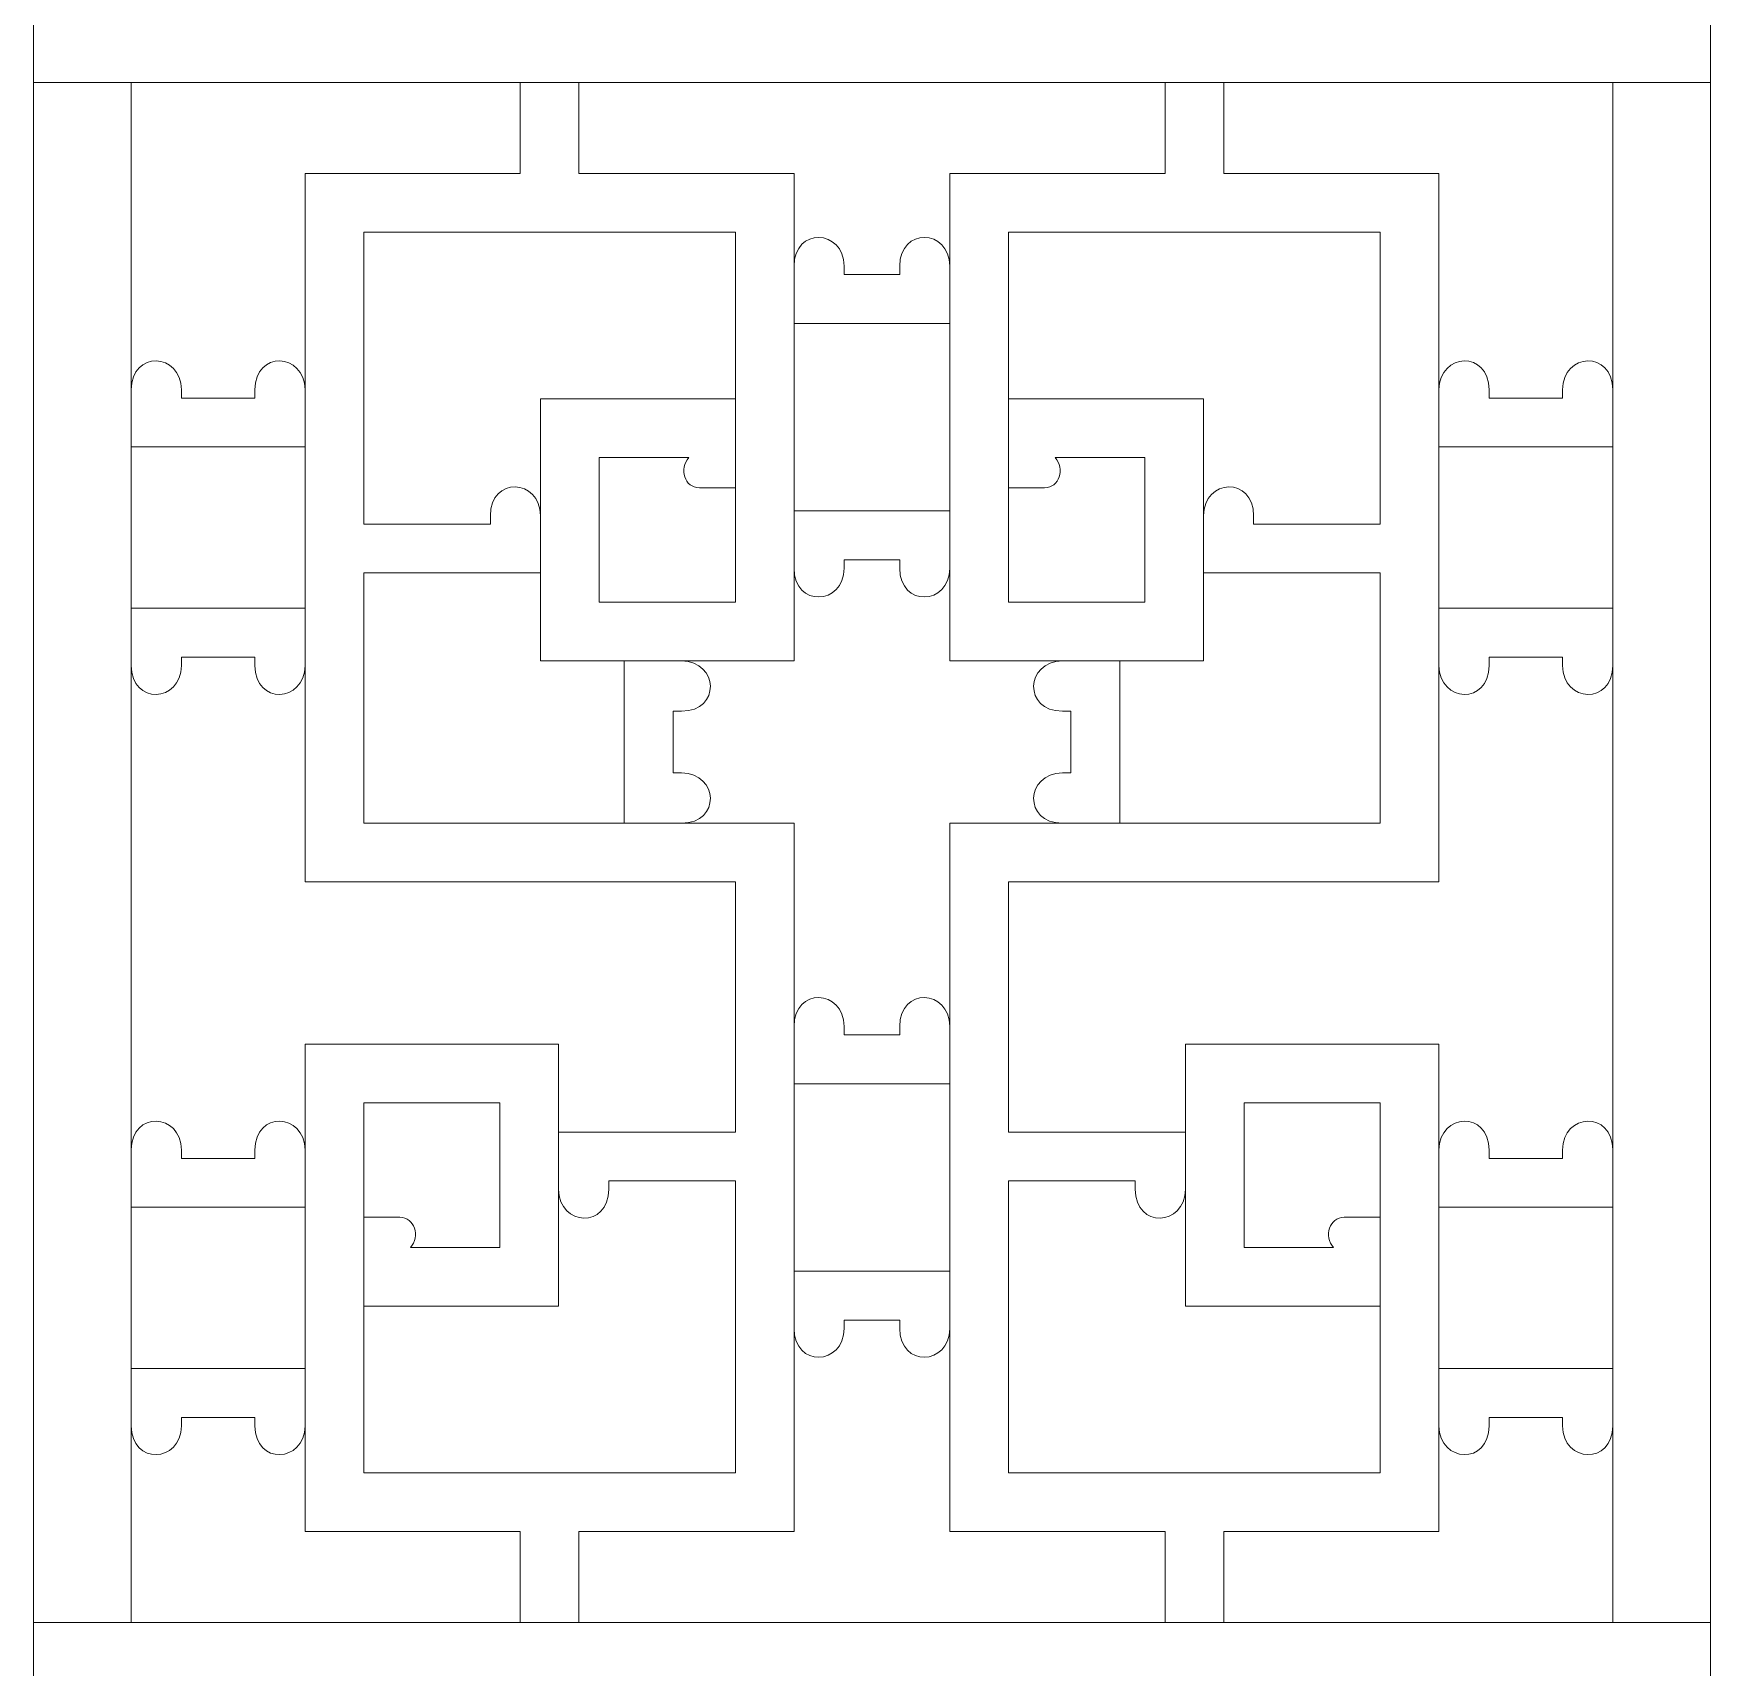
# Model space of a CAD drawing. Header units: centimetres. Extents: x 20.8 to 27.4, y -9.5 to 9.5.
# Drawn here: x 20.812 to 23.567, y -4.03 to -1.346 of the extents above; entities that cross this region are included whole.
import ezdxf

# ---------------------------------------------------------------- set-up
doc = ezdxf.new("R2010")
doc.units = ezdxf.units.CM
doc.header["$MEASUREMENT"] = 0
doc.layers.add('layer 1', color=7, linetype='Continuous')

msp = doc.modelspace()

# ---------------------------------------------------------------- linework, layer by layer
at = {"layer": 'layer 1', "color": 7, "lineweight": 9}
for points, knots in [([(20.81187, 1.42601), (20.81187, 1.42601), (23.56748, 1.42601), (23.56748, 1.42601), (23.56748, 1.42601), (23.56748, 1.42601), (23.56748, -1.42599), (23.56748, -1.42599), (23.56748, -1.42599), (23.56748, -1.42599), (20.81187, -1.42599), (20.81187, -1.42599), (20.81187, -1.42599), (20.81187, -1.42599), (20.81187, 1.42601), (20.81187, 1.42601)], [0, 0, 0, 0, 0.2, 0.2, 0.2, 0.2, 0.4, 0.4, 0.4, 0.4, 0.6, 0.6, 0.6, 0.6, 1, 1, 1, 1]), ([(20.81187, -1.26532), (20.81187, -1.26532), (23.56748, -1.26532), (23.56748, -1.26532), (23.56748, -1.26532), (23.56748, -1.26532), (23.56748, -4.11733), (23.56748, -4.11733), (23.56748, -4.11733), (23.56748, -4.11733), (20.81187, -4.11733), (20.81187, -4.11733), (20.81187, -4.11733), (20.81187, -4.11733), (20.81187, -1.26532), (20.81187, -1.26532)], [0, 0, 0, 0, 0.2, 0.2, 0.2, 0.2, 0.4, 0.4, 0.4, 0.4, 0.6, 0.6, 0.6, 0.6, 1, 1, 1, 1]), ([(20.97254, -1.93091), (20.97293, -1.86612), (21.05383, -1.86937), (21.05512, -1.93096), (21.05512, -1.93096), (21.05512, -1.94304), (21.05512, -1.94234), (21.05512, -1.94465), (21.05512, -1.94465), (21.05512, -1.94465), (21.17556, -1.94465), (21.17556, -1.94465), (21.17556, -1.94465), (21.17556, -1.92888), (21.17556, -1.94672), (21.17556, -1.93096), (21.17556, -1.93096), (21.17592, -1.86612), (21.25686, -1.86937), (21.25815, -1.93096), (21.25815, -1.93096), (21.25815, -1.93096), (21.25815, -1.57548), (21.25815, -1.57548), (21.25815, -1.57548), (21.25815, -1.57548), (21.61165, -1.57548), (21.61165, -1.57548), (21.61165, -1.57548), (21.61165, -1.57548), (21.61165, -1.42599), (21.61165, -1.42599), (21.61165, -1.42599), (21.61165, -1.42599), (20.97254, -1.42599), (20.97254, -1.42599), (20.97254, -1.42599), (20.97254, -1.42599), (20.97254, -1.93091), (20.97254, -1.93091)], [0, 0, 0, 0, 0.0909091, 0.0909091, 0.0909091, 0.0909091, 0.1818182, 0.1818182, 0.1818182, 0.1818182, 0.2727273, 0.2727273, 0.2727273, 0.2727273, 0.3636364, 0.3636364, 0.3636364, 0.3636364, 0.4545455, 0.4545455, 0.4545455, 0.4545455, 0.5454545, 0.5454545, 0.5454545, 0.5454545, 0.6363636, 0.6363636, 0.6363636, 0.6363636, 0.7272727, 0.7272727, 0.7272727, 0.7272727, 0.8181818, 0.8181818, 0.8181818, 0.8181818, 1, 1, 1, 1]), ([(21.70803, -1.42599), (21.70803, -1.42599), (21.70803, -1.57548), (21.70803, -1.57548), (21.70803, -1.57548), (21.70803, -1.57548), (22.06154, -1.57548), (22.06154, -1.57548), (22.06154, -1.57548), (22.06154, -1.57548), (22.06154, -1.72795), (22.06154, -1.72795), (22.06154, -1.72795), (22.06193, -1.66314), (22.14282, -1.66641), (22.14412, -1.72798), (22.14412, -1.72798), (22.14412, -1.74006), (22.14412, -1.73938), (22.14412, -1.74166), (22.14412, -1.74166), (22.14412, -1.74166), (22.23523, -1.74166), (22.23523, -1.74166), (22.23523, -1.74166), (22.23523, -1.72591), (22.23523, -1.74374), (22.23523, -1.72798), (22.23523, -1.72798), (22.23557, -1.66325), (22.31623, -1.66639), (22.3178, -1.72765), (22.3178, -1.72765), (22.3178, -1.72765), (22.3178, -1.57548), (22.3178, -1.57548), (22.3178, -1.57548), (22.3178, -1.57548), (22.67129, -1.57548), (22.67129, -1.57548), (22.67129, -1.57548), (22.67129, -1.57548), (22.67129, -1.42599), (22.67129, -1.42599), (22.67129, -1.42599), (22.67129, -1.42599), (21.70803, -1.42599), (21.70803, -1.42599)], [0, 0, 0, 0, 0.0769231, 0.0769231, 0.0769231, 0.0769231, 0.1538462, 0.1538462, 0.1538462, 0.1538462, 0.2307692, 0.2307692, 0.2307692, 0.2307692, 0.3076923, 0.3076923, 0.3076923, 0.3076923, 0.3846154, 0.3846154, 0.3846154, 0.3846154, 0.4615385, 0.4615385, 0.4615385, 0.4615385, 0.5384615, 0.5384615, 0.5384615, 0.5384615, 0.6153846, 0.6153846, 0.6153846, 0.6153846, 0.6923077, 0.6923077, 0.6923077, 0.6923077, 0.7692308, 0.7692308, 0.7692308, 0.7692308, 0.8461538, 0.8461538, 0.8461538, 0.8461538, 1, 1, 1, 1]), ([(22.76768, -1.42599), (22.76768, -1.42599), (22.76768, -1.57548), (22.76768, -1.57548), (22.76768, -1.57548), (22.76768, -1.57548), (23.1212, -1.57548), (23.1212, -1.57548), (23.1212, -1.57548), (23.1212, -1.57548), (23.1212, -1.93096), (23.1212, -1.93096), (23.1212, -1.93096), (23.12246, -1.86937), (23.20342, -1.86612), (23.20376, -1.93096), (23.20376, -1.93096), (23.20376, -1.94672), (23.20376, -1.92888), (23.20376, -1.94465), (23.20376, -1.94465), (23.20376, -1.94465), (23.32421, -1.94465), (23.32421, -1.94465), (23.32421, -1.94465), (23.32421, -1.94234), (23.32421, -1.94304), (23.32421, -1.93096), (23.32421, -1.93096), (23.3255, -1.86937), (23.4064, -1.86612), (23.40678, -1.93091), (23.40678, -1.93091), (23.40678, -1.93091), (23.40678, -1.42599), (23.40678, -1.42599), (23.40678, -1.42599), (23.40678, -1.42599), (22.76768, -1.42599), (22.76768, -1.42599)], [0, 0, 0, 0, 0.0909091, 0.0909091, 0.0909091, 0.0909091, 0.1818182, 0.1818182, 0.1818182, 0.1818182, 0.2727273, 0.2727273, 0.2727273, 0.2727273, 0.3636364, 0.3636364, 0.3636364, 0.3636364, 0.4545455, 0.4545455, 0.4545455, 0.4545455, 0.5454545, 0.5454545, 0.5454545, 0.5454545, 0.6363636, 0.6363636, 0.6363636, 0.6363636, 0.7272727, 0.7272727, 0.7272727, 0.7272727, 0.8181818, 0.8181818, 0.8181818, 0.8181818, 1, 1, 1, 1]), ([(21.6451, -2.13797), (21.6451, -2.13797), (21.6451, -1.94604), (21.6451, -1.94604), (21.6451, -1.94604), (21.6451, -1.94604), (21.96513, -1.94604), (21.96513, -1.94604), (21.96513, -1.94604), (21.96513, -1.94604), (21.96513, -1.67189), (21.96513, -1.67189), (21.96513, -1.67189), (21.96513, -1.67189), (21.35456, -1.67189), (21.35456, -1.67189), (21.35456, -1.67189), (21.35456, -1.67189), (21.35456, -2.15166), (21.35456, -2.15166), (21.35456, -2.15166), (21.35456, -2.15166), (21.56251, -2.15166), (21.56251, -2.15166), (21.56251, -2.15166), (21.56251, -2.13592), (21.56251, -2.15373), (21.56251, -2.13799), (21.56251, -2.13799), (21.56287, -2.07316), (21.64379, -2.07641), (21.6451, -2.13797)], [0, 0, 0, 0, 0.1111111, 0.1111111, 0.1111111, 0.1111111, 0.2222222, 0.2222222, 0.2222222, 0.2222222, 0.3333333, 0.3333333, 0.3333333, 0.3333333, 0.4444444, 0.4444444, 0.4444444, 0.4444444, 0.5555556, 0.5555556, 0.5555556, 0.5555556, 0.6666667, 0.6666667, 0.6666667, 0.6666667, 0.7777778, 0.7777778, 0.7777778, 0.7777778, 1, 1, 1, 1]), ([(22.73424, -2.13797), (22.73424, -2.13797), (22.73424, -2.04245), (22.73424, -2.04245), (22.73424, -2.04245), (22.73424, -2.04245), (22.73424, -1.94604), (22.73424, -1.94604), (22.73424, -1.94604), (22.73424, -1.94604), (22.41421, -1.94604), (22.41421, -1.94604), (22.41421, -1.94604), (22.41421, -1.94604), (22.41421, -1.67189), (22.41421, -1.67189), (22.41421, -1.67189), (22.41421, -1.67189), (23.02478, -1.67189), (23.02478, -1.67189), (23.02478, -1.67189), (23.02478, -1.67189), (23.02478, -2.15166), (23.02478, -2.15166), (23.02478, -2.15166), (23.02478, -2.15166), (22.81681, -2.15166), (22.81681, -2.15166), (22.81681, -2.15166), (22.81681, -2.13592), (22.81681, -2.15373), (22.81681, -2.13799), (22.81681, -2.13799), (22.81648, -2.07316), (22.73554, -2.07641), (22.73424, -2.13797)], [0, 0, 0, 0, 0.1, 0.1, 0.1, 0.1, 0.2, 0.2, 0.2, 0.2, 0.3, 0.3, 0.3, 0.3, 0.4, 0.4, 0.4, 0.4, 0.5, 0.5, 0.5, 0.5, 0.6, 0.6, 0.6, 0.6, 0.7, 0.7, 0.7, 0.7, 0.8, 0.8, 0.8, 0.8, 1, 1, 1, 1]), ([(22.06154, -1.822), (22.06154, -1.822), (22.06154, -1.72795), (22.06154, -1.72795), (22.06154, -1.72795), (22.06154, -1.72795), (22.06154, -1.822), (22.06154, -1.822)], [0, 0, 0, 0, 0.3333333, 0.3333333, 0.3333333, 0.3333333, 1, 1, 1, 1]), ([(22.3178, -1.822), (22.3178, -1.822), (22.3178, -1.72765), (22.3178, -1.72765), (22.3178, -1.72765), (22.3178, -1.72765), (22.3178, -1.822), (22.3178, -1.822)], [0, 0, 0, 0, 0.3333333, 0.3333333, 0.3333333, 0.3333333, 1, 1, 1, 1]), ([(22.3178, -1.822), (22.3178, -1.822), (22.06154, -1.822), (22.06154, -1.822), (22.06154, -1.822), (22.06154, -1.822), (22.06154, -2.13001), (22.06154, -2.13001), (22.06154, -2.13001), (22.06154, -2.13001), (22.3178, -2.13001), (22.3178, -2.13001), (22.3178, -2.13001), (22.3178, -2.13001), (22.3178, -1.822), (22.3178, -1.822)], [0, 0, 0, 0, 0.2, 0.2, 0.2, 0.2, 0.4, 0.4, 0.4, 0.4, 0.6, 0.6, 0.6, 0.6, 1, 1, 1, 1]), ([(20.97254, -2.02497), (20.97254, -2.02497), (20.97254, -1.93091), (20.97254, -1.93091), (20.97254, -1.93091), (20.97254, -1.93091), (20.97254, -2.02497), (20.97254, -2.02497)], [0, 0, 0, 0, 0.3333333, 0.3333333, 0.3333333, 0.3333333, 1, 1, 1, 1]), ([(21.25815, -2.02497), (21.25815, -2.02497), (21.25815, -1.93096), (21.25815, -1.93096), (21.25815, -1.93096), (21.25815, -1.93096), (21.25815, -2.02497), (21.25815, -2.02497)], [0, 0, 0, 0, 0.3333333, 0.3333333, 0.3333333, 0.3333333, 1, 1, 1, 1]), ([(21.96513, -2.09203), (21.96513, -2.09203), (21.96513, -1.94604), (21.96513, -1.94604), (21.96513, -1.94604), (21.96513, -1.94604), (21.96513, -2.09203), (21.96513, -2.09203)], [0, 0, 0, 0, 0.3333333, 0.3333333, 0.3333333, 0.3333333, 1, 1, 1, 1]), ([(22.41421, -2.09203), (22.41421, -2.09203), (22.41421, -1.94604), (22.41421, -1.94604), (22.41421, -1.94604), (22.41421, -1.94604), (22.41421, -2.09203), (22.41421, -2.09203)], [0, 0, 0, 0, 0.3333333, 0.3333333, 0.3333333, 0.3333333, 1, 1, 1, 1]), ([(23.1212, -2.02497), (23.1212, -2.02497), (23.1212, -1.93096), (23.1212, -1.93096), (23.1212, -1.93096), (23.1212, -1.93096), (23.1212, -2.02497), (23.1212, -2.02497)], [0, 0, 0, 0, 0.3333333, 0.3333333, 0.3333333, 0.3333333, 1, 1, 1, 1]), ([(23.40678, -2.02497), (23.40678, -2.02497), (23.40678, -1.93091), (23.40678, -1.93091), (23.40678, -1.93091), (23.40678, -1.93091), (23.40678, -2.02497), (23.40678, -2.02497)], [0, 0, 0, 0, 0.3333333, 0.3333333, 0.3333333, 0.3333333, 1, 1, 1, 1]), ([(20.97254, -2.29003), (20.97254, -2.29003), (21.25815, -2.29003), (21.25815, -2.29003), (21.25815, -2.29003), (21.25815, -2.29003), (21.25815, -2.02497), (21.25815, -2.02497), (21.25815, -2.02497), (21.25815, -2.02497), (20.97254, -2.02497), (20.97254, -2.02497), (20.97254, -2.02497), (20.97254, -2.02497), (20.97254, -2.29003), (20.97254, -2.29003)], [0, 0, 0, 0, 0.2, 0.2, 0.2, 0.2, 0.4, 0.4, 0.4, 0.4, 0.6, 0.6, 0.6, 0.6, 1, 1, 1, 1]), ([(23.40678, -2.02497), (23.40678, -2.02497), (23.1212, -2.02497), (23.1212, -2.02497), (23.1212, -2.02497), (23.1212, -2.02497), (23.1212, -2.29003), (23.1212, -2.29003), (23.1212, -2.29003), (23.1212, -2.29003), (23.40678, -2.29003), (23.40678, -2.29003), (23.40678, -2.29003), (23.40678, -2.29003), (23.40678, -2.02497), (23.40678, -2.02497)], [0, 0, 0, 0, 0.2, 0.2, 0.2, 0.2, 0.4, 0.4, 0.4, 0.4, 0.6, 0.6, 0.6, 0.6, 1, 1, 1, 1]), ([(21.88847, -2.04245), (21.87211, -2.06046), (21.88167, -2.09222), (21.90601, -2.09203), (21.90601, -2.09203), (21.92571, -2.09203), (21.94541, -2.09203), (21.96513, -2.09203), (21.96513, -2.09203), (21.96513, -2.09203), (21.96513, -2.28013), (21.96513, -2.28013), (21.96513, -2.28013), (21.96513, -2.28013), (21.74149, -2.28013), (21.74149, -2.28013), (21.74149, -2.28013), (21.74149, -2.28013), (21.74149, -2.04245), (21.74149, -2.04245), (21.74149, -2.04245), (21.74149, -2.04245), (21.88847, -2.04245), (21.88847, -2.04245)], [0, 0, 0, 0, 0.1428571, 0.1428571, 0.1428571, 0.1428571, 0.2857143, 0.2857143, 0.2857143, 0.2857143, 0.4285714, 0.4285714, 0.4285714, 0.4285714, 0.5714286, 0.5714286, 0.5714286, 0.5714286, 0.7142857, 0.7142857, 0.7142857, 0.7142857, 1, 1, 1, 1]), ([(22.49085, -2.04245), (22.50721, -2.06046), (22.49767, -2.09222), (22.47333, -2.09203), (22.47333, -2.09203), (22.45361, -2.09203), (22.43391, -2.09203), (22.41421, -2.09203), (22.41421, -2.09203), (22.41421, -2.09203), (22.41421, -2.28013), (22.41421, -2.28013), (22.41421, -2.28013), (22.41421, -2.28013), (22.63783, -2.28013), (22.63783, -2.28013), (22.63783, -2.28013), (22.63783, -2.28013), (22.63783, -2.04245), (22.63783, -2.04245), (22.63783, -2.04245), (22.63783, -2.04245), (22.49085, -2.04245), (22.49085, -2.04245)], [0, 0, 0, 0, 0.1428571, 0.1428571, 0.1428571, 0.1428571, 0.2857143, 0.2857143, 0.2857143, 0.2857143, 0.4285714, 0.4285714, 0.4285714, 0.4285714, 0.5714286, 0.5714286, 0.5714286, 0.5714286, 0.7142857, 0.7142857, 0.7142857, 0.7142857, 1, 1, 1, 1]), ([(21.6451, -2.23201), (21.6451, -2.23201), (21.6451, -2.13797), (21.6451, -2.13797), (21.6451, -2.13797), (21.6451, -2.13797), (21.6451, -2.23201), (21.6451, -2.23201)], [0, 0, 0, 0, 0.3333333, 0.3333333, 0.3333333, 0.3333333, 1, 1, 1, 1]), ([(22.06154, -2.22407), (22.06154, -2.22407), (22.06154, -2.13001), (22.06154, -2.13001), (22.06154, -2.13001), (22.06154, -2.13001), (22.06154, -2.22407), (22.06154, -2.22407)], [0, 0, 0, 0, 0.3333333, 0.3333333, 0.3333333, 0.3333333, 1, 1, 1, 1]), ([(22.3178, -2.22437), (22.3178, -2.22437), (22.3178, -2.13001), (22.3178, -2.13001), (22.3178, -2.13001), (22.3178, -2.13001), (22.3178, -2.22437), (22.3178, -2.22437)], [0, 0, 0, 0, 0.3333333, 0.3333333, 0.3333333, 0.3333333, 1, 1, 1, 1]), ([(22.73424, -2.23201), (22.73424, -2.23201), (22.73424, -2.13797), (22.73424, -2.13797), (22.73424, -2.13797), (22.73424, -2.13797), (22.73424, -2.23201), (22.73424, -2.23201)], [0, 0, 0, 0, 0.3333333, 0.3333333, 0.3333333, 0.3333333, 1, 1, 1, 1]), ([(21.7826, -2.64312), (21.7826, -2.64312), (21.7826, -2.37654), (21.7826, -2.37654), (21.7826, -2.37654), (21.7826, -2.37654), (21.6451, -2.37654), (21.6451, -2.37654), (21.6451, -2.37654), (21.6451, -2.37654), (21.6451, -2.23201), (21.6451, -2.23201), (21.6451, -2.23201), (21.6451, -2.23201), (21.35456, -2.23201), (21.35456, -2.23201), (21.35456, -2.23201), (21.35456, -2.23201), (21.35456, -2.64312), (21.35456, -2.64312), (21.35456, -2.64312), (21.35456, -2.64312), (21.7826, -2.64312), (21.7826, -2.64312)], [0, 0, 0, 0, 0.1428571, 0.1428571, 0.1428571, 0.1428571, 0.2857143, 0.2857143, 0.2857143, 0.2857143, 0.4285714, 0.4285714, 0.4285714, 0.4285714, 0.5714286, 0.5714286, 0.5714286, 0.5714286, 0.7142857, 0.7142857, 0.7142857, 0.7142857, 1, 1, 1, 1]), ([(22.5027, -2.64312), (22.43786, -2.64276), (22.44113, -2.5618), (22.5027, -2.56051), (22.5027, -2.56051), (22.51478, -2.56051), (22.51411, -2.56051), (22.51639, -2.56051), (22.51639, -2.56051), (22.51639, -2.56051), (22.51639, -2.45913), (22.51639, -2.45913), (22.51639, -2.45913), (22.50063, -2.45913), (22.51847, -2.45913), (22.5027, -2.45913), (22.5027, -2.45913), (22.43786, -2.45877), (22.44113, -2.37783), (22.5027, -2.37654), (22.5027, -2.37654), (22.5027, -2.37654), (22.3178, -2.37654), (22.3178, -2.37654), (22.3178, -2.37654), (22.3178, -2.37654), (22.3178, -2.22437), (22.3178, -2.22437), (22.3178, -2.22437), (22.31623, -2.28563), (22.23557, -2.28876), (22.23523, -2.22403), (22.23523, -2.22403), (22.23523, -2.20829), (22.23523, -2.2261), (22.23523, -2.21036), (22.23523, -2.21036), (22.23523, -2.21036), (22.14412, -2.21036), (22.14412, -2.21036), (22.14412, -2.21036), (22.14412, -2.21265), (22.14412, -2.21197), (22.14412, -2.22403), (22.14412, -2.22403), (22.14282, -2.28561), (22.06193, -2.28889), (22.06154, -2.22407), (22.06154, -2.22407), (22.06154, -2.22407), (22.06154, -2.37654), (22.06154, -2.37654), (22.06154, -2.37654), (22.06154, -2.37654), (21.87662, -2.37654), (21.87662, -2.37654), (21.87662, -2.37654), (21.93819, -2.37783), (21.94146, -2.45877), (21.87662, -2.45913), (21.87662, -2.45913), (21.86086, -2.45913), (21.87869, -2.45913), (21.86293, -2.45913), (21.86293, -2.45913), (21.86293, -2.45913), (21.86293, -2.56051), (21.86293, -2.56051), (21.86293, -2.56051), (21.86521, -2.56051), (21.86454, -2.56051), (21.87662, -2.56051), (21.87662, -2.56051), (21.93819, -2.5618), (21.94146, -2.64278), (21.87662, -2.64312), (21.87662, -2.64312), (21.87662, -2.64312), (21.96513, -2.64312), (21.96513, -2.64312), (21.96513, -2.64312), (21.96513, -2.64312), (22.06154, -2.64312), (22.06154, -2.64312), (22.06154, -2.64312), (22.06154, -2.64312), (22.06154, -2.97708), (22.06154, -2.97708), (22.06154, -2.97708), (22.06193, -2.91226), (22.14282, -2.91555), (22.14412, -2.97712), (22.14412, -2.97712), (22.14412, -2.98921), (22.14412, -2.9885), (22.14412, -2.99079), (22.14412, -2.99079), (22.14412, -2.99079), (22.23523, -2.99079), (22.23523, -2.99079), (22.23523, -2.99079), (22.23523, -2.97505), (22.23523, -2.99288), (22.23523, -2.97712), (22.23523, -2.97712), (22.23557, -2.91239), (22.31621, -2.91552), (22.3178, -2.97678), (22.3178, -2.97678), (22.3178, -2.97678), (22.3178, -2.64312), (22.3178, -2.64312), (22.3178, -2.64312), (22.37942, -2.64312), (22.44108, -2.64312), (22.5027, -2.64312)], [0, 0, 0, 0, 0.0333333, 0.0333333, 0.0333333, 0.0333333, 0.0666667, 0.0666667, 0.0666667, 0.0666667, 0.1, 0.1, 0.1, 0.1, 0.1333333, 0.1333333, 0.1333333, 0.1333333, 0.1666667, 0.1666667, 0.1666667, 0.1666667, 0.2, 0.2, 0.2, 0.2, 0.2333333, 0.2333333, 0.2333333, 0.2333333, 0.2666667, 0.2666667, 0.2666667, 0.2666667, 0.3, 0.3, 0.3, 0.3, 0.3333333, 0.3333333, 0.3333333, 0.3333333, 0.3666667, 0.3666667, 0.3666667, 0.3666667, 0.4, 0.4, 0.4, 0.4, 0.4333333, 0.4333333, 0.4333333, 0.4333333, 0.4666667, 0.4666667, 0.4666667, 0.4666667, 0.5, 0.5, 0.5, 0.5, 0.5333333, 0.5333333, 0.5333333, 0.5333333, 0.5666667, 0.5666667, 0.5666667, 0.5666667, 0.6, 0.6, 0.6, 0.6, 0.6333333, 0.6333333, 0.6333333, 0.6333333, 0.6666667, 0.6666667, 0.6666667, 0.6666667, 0.7, 0.7, 0.7, 0.7, 0.7333333, 0.7333333, 0.7333333, 0.7333333, 0.7666667, 0.7666667, 0.7666667, 0.7666667, 0.8, 0.8, 0.8, 0.8, 0.8333333, 0.8333333, 0.8333333, 0.8333333, 0.8666667, 0.8666667, 0.8666667, 0.8666667, 0.9, 0.9, 0.9, 0.9, 0.9333333, 0.9333333, 0.9333333, 0.9333333, 1, 1, 1, 1]), ([(22.59674, -2.64312), (22.73941, -2.64312), (22.88209, -2.64312), (23.02478, -2.64312), (23.02478, -2.64312), (23.02478, -2.64312), (23.02478, -2.23201), (23.02478, -2.23201), (23.02478, -2.23201), (23.02478, -2.23201), (22.73424, -2.23201), (22.73424, -2.23201), (22.73424, -2.23201), (22.73424, -2.23201), (22.73424, -2.28013), (22.73424, -2.28013), (22.73424, -2.28013), (22.73424, -2.28013), (22.73424, -2.37654), (22.73424, -2.37654), (22.73424, -2.37654), (22.73424, -2.37654), (22.59674, -2.37654), (22.59674, -2.37654), (22.59674, -2.37654), (22.59674, -2.37654), (22.59674, -2.64312), (22.59674, -2.64312)], [0, 0, 0, 0, 0.125, 0.125, 0.125, 0.125, 0.25, 0.25, 0.25, 0.25, 0.375, 0.375, 0.375, 0.375, 0.5, 0.5, 0.5, 0.5, 0.625, 0.625, 0.625, 0.625, 0.75, 0.75, 0.75, 0.75, 1, 1, 1, 1]), ([(20.97254, -2.38409), (20.97254, -2.38409), (20.97254, -2.29003), (20.97254, -2.29003), (20.97254, -2.29003), (20.97254, -2.29003), (20.97254, -2.38409), (20.97254, -2.38409)], [0, 0, 0, 0, 0.3333333, 0.3333333, 0.3333333, 0.3333333, 1, 1, 1, 1]), ([(21.25815, -2.38407), (21.25815, -2.38407), (21.25815, -2.29003), (21.25815, -2.29003), (21.25815, -2.29003), (21.25815, -2.29003), (21.25815, -2.38407), (21.25815, -2.38407)], [0, 0, 0, 0, 0.3333333, 0.3333333, 0.3333333, 0.3333333, 1, 1, 1, 1]), ([(23.1212, -2.29003), (23.1212, -2.29003), (23.1212, -2.38407), (23.1212, -2.38407), (23.1212, -2.38407), (23.1212, -2.38407), (23.1212, -2.29003), (23.1212, -2.29003)], [0, 0, 0, 0, 0.3333333, 0.3333333, 0.3333333, 0.3333333, 1, 1, 1, 1]), ([(23.40678, -2.29003), (23.40678, -2.29003), (23.40678, -2.38409), (23.40678, -2.38409), (23.40678, -2.38409), (23.40678, -2.38409), (23.40678, -2.29003), (23.40678, -2.29003)], [0, 0, 0, 0, 0.3333333, 0.3333333, 0.3333333, 0.3333333, 1, 1, 1, 1]), ([(20.97254, -3.18005), (20.97293, -3.11524), (21.05383, -3.11852), (21.05512, -3.1801), (21.05512, -3.1801), (21.05512, -3.19216), (21.05512, -3.19148), (21.05512, -3.19377), (21.05512, -3.19377), (21.05512, -3.19377), (21.17556, -3.19377), (21.17556, -3.19377), (21.17556, -3.19377), (21.17556, -3.17803), (21.17556, -3.19584), (21.17556, -3.1801), (21.17556, -3.1801), (21.17592, -3.11524), (21.25686, -3.11852), (21.25815, -3.1801), (21.25815, -3.1801), (21.25815, -3.1801), (21.25815, -3.00611), (21.25815, -3.00611), (21.25815, -3.00611), (21.39697, -3.00611), (21.53578, -3.00611), (21.6746, -3.00611), (21.6746, -3.00611), (21.6746, -3.00611), (21.6746, -3.15066), (21.6746, -3.15066), (21.6746, -3.15066), (21.6746, -3.15066), (21.96513, -3.15066), (21.96513, -3.15066), (21.96513, -3.15066), (21.96513, -3.15066), (21.96513, -2.73953), (21.96513, -2.73953), (21.96513, -2.73953), (21.96513, -2.73953), (21.25815, -2.73953), (21.25815, -2.73953), (21.25815, -2.73953), (21.25815, -2.73953), (21.25815, -2.38407), (21.25815, -2.38407), (21.25815, -2.38407), (21.25686, -2.44565), (21.17592, -2.4489), (21.17556, -2.38407), (21.17556, -2.38407), (21.17556, -2.36831), (21.17556, -2.38614), (21.17556, -2.37038), (21.17556, -2.37038), (21.17556, -2.37038), (21.05512, -2.37038), (21.05512, -2.37038), (21.05512, -2.37038), (21.05512, -2.37267), (21.05512, -2.37198), (21.05512, -2.38407), (21.05512, -2.38407), (21.05383, -2.44562), (20.97293, -2.4489), (20.97254, -2.38409), (20.97254, -2.38409), (20.97254, -2.38409), (20.97254, -3.18005), (20.97254, -3.18005)], [0, 0, 0, 0, 0.0526316, 0.0526316, 0.0526316, 0.0526316, 0.1052632, 0.1052632, 0.1052632, 0.1052632, 0.1578947, 0.1578947, 0.1578947, 0.1578947, 0.2105263, 0.2105263, 0.2105263, 0.2105263, 0.2631579, 0.2631579, 0.2631579, 0.2631579, 0.3157895, 0.3157895, 0.3157895, 0.3157895, 0.3684211, 0.3684211, 0.3684211, 0.3684211, 0.4210526, 0.4210526, 0.4210526, 0.4210526, 0.4736842, 0.4736842, 0.4736842, 0.4736842, 0.5263158, 0.5263158, 0.5263158, 0.5263158, 0.5789474, 0.5789474, 0.5789474, 0.5789474, 0.6315789, 0.6315789, 0.6315789, 0.6315789, 0.6842105, 0.6842105, 0.6842105, 0.6842105, 0.7368421, 0.7368421, 0.7368421, 0.7368421, 0.7894737, 0.7894737, 0.7894737, 0.7894737, 0.8421053, 0.8421053, 0.8421053, 0.8421053, 0.8947368, 0.8947368, 0.8947368, 0.8947368, 1, 1, 1, 1]), ([(23.40678, -2.38409), (23.4064, -2.4489), (23.3255, -2.44562), (23.32421, -2.38407), (23.32421, -2.38407), (23.32421, -2.37198), (23.32421, -2.37267), (23.32421, -2.37038), (23.32421, -2.37038), (23.32421, -2.37038), (23.20376, -2.37038), (23.20376, -2.37038), (23.20376, -2.37038), (23.20376, -2.38614), (23.20376, -2.36831), (23.20376, -2.38407), (23.20376, -2.38407), (23.20342, -2.4489), (23.12246, -2.44565), (23.1212, -2.38407), (23.1212, -2.38407), (23.1212, -2.38407), (23.1212, -2.73953), (23.1212, -2.73953), (23.1212, -2.73953), (23.1212, -2.73953), (22.41421, -2.73953), (22.41421, -2.73953), (22.41421, -2.73953), (22.41421, -2.73953), (22.41421, -3.15066), (22.41421, -3.15066), (22.41421, -3.15066), (22.41421, -3.15066), (22.70475, -3.15066), (22.70475, -3.15066), (22.70475, -3.15066), (22.70475, -3.15066), (22.70475, -3.00611), (22.70475, -3.00611), (22.70475, -3.00611), (22.84354, -3.00611), (22.98236, -3.00611), (23.1212, -3.00611), (23.1212, -3.00611), (23.1212, -3.00611), (23.1212, -3.1801), (23.1212, -3.1801), (23.1212, -3.1801), (23.12246, -3.11852), (23.20342, -3.11524), (23.20376, -3.1801), (23.20376, -3.1801), (23.20376, -3.19584), (23.20376, -3.17803), (23.20376, -3.19377), (23.20376, -3.19377), (23.20376, -3.19377), (23.32421, -3.19377), (23.32421, -3.19377), (23.32421, -3.19377), (23.32421, -3.19148), (23.32421, -3.19216), (23.32421, -3.1801), (23.32421, -3.1801), (23.3255, -3.11852), (23.4064, -3.11524), (23.40678, -3.18005), (23.40678, -3.18005), (23.40678, -3.18005), (23.40678, -2.38409), (23.40678, -2.38409)], [0, 0, 0, 0, 0.0526316, 0.0526316, 0.0526316, 0.0526316, 0.1052632, 0.1052632, 0.1052632, 0.1052632, 0.1578947, 0.1578947, 0.1578947, 0.1578947, 0.2105263, 0.2105263, 0.2105263, 0.2105263, 0.2631579, 0.2631579, 0.2631579, 0.2631579, 0.3157895, 0.3157895, 0.3157895, 0.3157895, 0.3684211, 0.3684211, 0.3684211, 0.3684211, 0.4210526, 0.4210526, 0.4210526, 0.4210526, 0.4736842, 0.4736842, 0.4736842, 0.4736842, 0.5263158, 0.5263158, 0.5263158, 0.5263158, 0.5789474, 0.5789474, 0.5789474, 0.5789474, 0.6315789, 0.6315789, 0.6315789, 0.6315789, 0.6842105, 0.6842105, 0.6842105, 0.6842105, 0.7368421, 0.7368421, 0.7368421, 0.7368421, 0.7894737, 0.7894737, 0.7894737, 0.7894737, 0.8421053, 0.8421053, 0.8421053, 0.8421053, 0.8947368, 0.8947368, 0.8947368, 0.8947368, 1, 1, 1, 1]), ([(21.87662, -2.37654), (21.87662, -2.37654), (21.7826, -2.37654), (21.7826, -2.37654), (21.7826, -2.37654), (21.7826, -2.37654), (21.87662, -2.37654), (21.87662, -2.37654)], [0, 0, 0, 0, 0.3333333, 0.3333333, 0.3333333, 0.3333333, 1, 1, 1, 1]), ([(22.59674, -2.37654), (22.59674, -2.37654), (22.5027, -2.37654), (22.5027, -2.37654), (22.5027, -2.37654), (22.5027, -2.37654), (22.59674, -2.37654), (22.59674, -2.37654)], [0, 0, 0, 0, 0.3333333, 0.3333333, 0.3333333, 0.3333333, 1, 1, 1, 1]), ([(21.87662, -2.64312), (21.87662, -2.64312), (21.7826, -2.64312), (21.7826, -2.64312), (21.7826, -2.64312), (21.7826, -2.64312), (21.87662, -2.64312), (21.87662, -2.64312)], [0, 0, 0, 0, 0.3333333, 0.3333333, 0.3333333, 0.3333333, 1, 1, 1, 1]), ([(22.59674, -2.64312), (22.59674, -2.64312), (22.5027, -2.64312), (22.5027, -2.64312), (22.5027, -2.64312), (22.5027, -2.64312), (22.59674, -2.64312), (22.59674, -2.64312)], [0, 0, 0, 0, 0.3333333, 0.3333333, 0.3333333, 0.3333333, 1, 1, 1, 1]), ([(22.06154, -3.07114), (22.06154, -3.07114), (22.06154, -2.97708), (22.06154, -2.97708), (22.06154, -2.97708), (22.06154, -2.97708), (22.06154, -3.07114), (22.06154, -3.07114)], [0, 0, 0, 0, 0.3333333, 0.3333333, 0.3333333, 0.3333333, 1, 1, 1, 1]), ([(22.3178, -3.07114), (22.3178, -3.07114), (22.3178, -2.97678), (22.3178, -2.97678), (22.3178, -2.97678), (22.3178, -2.97678), (22.3178, -3.07114), (22.3178, -3.07114)], [0, 0, 0, 0, 0.3333333, 0.3333333, 0.3333333, 0.3333333, 1, 1, 1, 1]), ([(22.3178, -3.07114), (22.3178, -3.07114), (22.06154, -3.07114), (22.06154, -3.07114), (22.06154, -3.07114), (22.06154, -3.07114), (22.06154, -3.37915), (22.06154, -3.37915), (22.06154, -3.37915), (22.06154, -3.37915), (22.3178, -3.37915), (22.3178, -3.37915), (22.3178, -3.37915), (22.3178, -3.37915), (22.3178, -3.07114), (22.3178, -3.07114)], [0, 0, 0, 0, 0.2, 0.2, 0.2, 0.2, 0.4, 0.4, 0.4, 0.4, 0.6, 0.6, 0.6, 0.6, 1, 1, 1, 1]), ([(21.4312, -3.34022), (21.44757, -3.32219), (21.43802, -3.29043), (21.41366, -3.29062), (21.41366, -3.29062), (21.39396, -3.29062), (21.37426, -3.29062), (21.35456, -3.29062), (21.35456, -3.29062), (21.35456, -3.29062), (21.35456, -3.10252), (21.35456, -3.10252), (21.35456, -3.10252), (21.35456, -3.10252), (21.57819, -3.10252), (21.57819, -3.10252), (21.57819, -3.10252), (21.57819, -3.10252), (21.57819, -3.34022), (21.57819, -3.34022), (21.57819, -3.34022), (21.57819, -3.34022), (21.4312, -3.34022), (21.4312, -3.34022)], [0, 0, 0, 0, 0.1428571, 0.1428571, 0.1428571, 0.1428571, 0.2857143, 0.2857143, 0.2857143, 0.2857143, 0.4285714, 0.4285714, 0.4285714, 0.4285714, 0.5714286, 0.5714286, 0.5714286, 0.5714286, 0.7142857, 0.7142857, 0.7142857, 0.7142857, 1, 1, 1, 1]), ([(22.94814, -3.34022), (22.93176, -3.32219), (22.94132, -3.29043), (22.96566, -3.29062), (22.96566, -3.29062), (22.98536, -3.29062), (23.00506, -3.29062), (23.02478, -3.29062), (23.02478, -3.29062), (23.02478, -3.29062), (23.02478, -3.10252), (23.02478, -3.10252), (23.02478, -3.10252), (23.02478, -3.10252), (22.80114, -3.10252), (22.80114, -3.10252), (22.80114, -3.10252), (22.80114, -3.10252), (22.80114, -3.34022), (22.80114, -3.34022), (22.80114, -3.34022), (22.80114, -3.34022), (22.94814, -3.34022), (22.94814, -3.34022)], [0, 0, 0, 0, 0.1428571, 0.1428571, 0.1428571, 0.1428571, 0.2857143, 0.2857143, 0.2857143, 0.2857143, 0.4285714, 0.4285714, 0.4285714, 0.4285714, 0.5714286, 0.5714286, 0.5714286, 0.5714286, 0.7142857, 0.7142857, 0.7142857, 0.7142857, 1, 1, 1, 1]), ([(21.6746, -3.15066), (21.6746, -3.15066), (21.6746, -3.2447), (21.6746, -3.2447), (21.6746, -3.2447), (21.6746, -3.2447), (21.6746, -3.15066), (21.6746, -3.15066)], [0, 0, 0, 0, 0.3333333, 0.3333333, 0.3333333, 0.3333333, 1, 1, 1, 1]), ([(22.70475, -3.15066), (22.70475, -3.15066), (22.70475, -3.2447), (22.70475, -3.2447), (22.70475, -3.2447), (22.70475, -3.2447), (22.70475, -3.15066), (22.70475, -3.15066)], [0, 0, 0, 0, 0.3333333, 0.3333333, 0.3333333, 0.3333333, 1, 1, 1, 1]), ([(20.97254, -3.27412), (20.97254, -3.27412), (20.97254, -3.18005), (20.97254, -3.18005), (20.97254, -3.18005), (20.97254, -3.18005), (20.97254, -3.27412), (20.97254, -3.27412)], [0, 0, 0, 0, 0.3333333, 0.3333333, 0.3333333, 0.3333333, 1, 1, 1, 1]), ([(21.25815, -3.27412), (21.25815, -3.27412), (21.25815, -3.1801), (21.25815, -3.1801), (21.25815, -3.1801), (21.25815, -3.1801), (21.25815, -3.27412), (21.25815, -3.27412)], [0, 0, 0, 0, 0.3333333, 0.3333333, 0.3333333, 0.3333333, 1, 1, 1, 1]), ([(23.1212, -3.27412), (23.1212, -3.27412), (23.1212, -3.1801), (23.1212, -3.1801), (23.1212, -3.1801), (23.1212, -3.1801), (23.1212, -3.27412), (23.1212, -3.27412)], [0, 0, 0, 0, 0.3333333, 0.3333333, 0.3333333, 0.3333333, 1, 1, 1, 1]), ([(23.40678, -3.27412), (23.40678, -3.27412), (23.40678, -3.18005), (23.40678, -3.18005), (23.40678, -3.18005), (23.40678, -3.18005), (23.40678, -3.27412), (23.40678, -3.27412)], [0, 0, 0, 0, 0.3333333, 0.3333333, 0.3333333, 0.3333333, 1, 1, 1, 1]), ([(21.6746, -3.2447), (21.6746, -3.2447), (21.6746, -3.4366), (21.6746, -3.4366), (21.6746, -3.4366), (21.6746, -3.4366), (21.35456, -3.4366), (21.35456, -3.4366), (21.35456, -3.4366), (21.35456, -3.4366), (21.35456, -3.71077), (21.35456, -3.71077), (21.35456, -3.71077), (21.35456, -3.71077), (21.96513, -3.71077), (21.96513, -3.71077), (21.96513, -3.71077), (21.96513, -3.71077), (21.96513, -3.23099), (21.96513, -3.23099), (21.96513, -3.23099), (21.96513, -3.23099), (21.75716, -3.23099), (21.75716, -3.23099), (21.75716, -3.23099), (21.75716, -3.24675), (21.75716, -3.22891), (21.75716, -3.24468), (21.75716, -3.24468), (21.75682, -3.30951), (21.67591, -3.30626), (21.6746, -3.2447)], [0, 0, 0, 0, 0.1111111, 0.1111111, 0.1111111, 0.1111111, 0.2222222, 0.2222222, 0.2222222, 0.2222222, 0.3333333, 0.3333333, 0.3333333, 0.3333333, 0.4444444, 0.4444444, 0.4444444, 0.4444444, 0.5555556, 0.5555556, 0.5555556, 0.5555556, 0.6666667, 0.6666667, 0.6666667, 0.6666667, 0.7777778, 0.7777778, 0.7777778, 0.7777778, 1, 1, 1, 1]), ([(22.41421, -3.23099), (22.41421, -3.23099), (22.62216, -3.23099), (22.62216, -3.23099), (22.62216, -3.23099), (22.62216, -3.24675), (22.62216, -3.22891), (22.62216, -3.24468), (22.62216, -3.24468), (22.62251, -3.30951), (22.70343, -3.30626), (22.70475, -3.2447), (22.70475, -3.2447), (22.70475, -3.2447), (22.70475, -3.4366), (22.70475, -3.4366), (22.70475, -3.4366), (22.70475, -3.4366), (23.02478, -3.4366), (23.02478, -3.4366), (23.02478, -3.4366), (23.02478, -3.4366), (23.02478, -3.71077), (23.02478, -3.71077), (23.02478, -3.71077), (23.02478, -3.71077), (22.41421, -3.71077), (22.41421, -3.71077), (22.41421, -3.71077), (22.41421, -3.71077), (22.41421, -3.23099), (22.41421, -3.23099)], [0, 0, 0, 0, 0.1111111, 0.1111111, 0.1111111, 0.1111111, 0.2222222, 0.2222222, 0.2222222, 0.2222222, 0.3333333, 0.3333333, 0.3333333, 0.3333333, 0.4444444, 0.4444444, 0.4444444, 0.4444444, 0.5555556, 0.5555556, 0.5555556, 0.5555556, 0.6666667, 0.6666667, 0.6666667, 0.6666667, 0.7777778, 0.7777778, 0.7777778, 0.7777778, 1, 1, 1, 1]), ([(20.97254, -3.53917), (20.97254, -3.53917), (21.25815, -3.53917), (21.25815, -3.53917), (21.25815, -3.53917), (21.25815, -3.53917), (21.25815, -3.27412), (21.25815, -3.27412), (21.25815, -3.27412), (21.25815, -3.27412), (20.97254, -3.27412), (20.97254, -3.27412), (20.97254, -3.27412), (20.97254, -3.27412), (20.97254, -3.53917), (20.97254, -3.53917)], [0, 0, 0, 0, 0.2, 0.2, 0.2, 0.2, 0.4, 0.4, 0.4, 0.4, 0.6, 0.6, 0.6, 0.6, 1, 1, 1, 1]), ([(23.1212, -3.27412), (23.1212, -3.27412), (23.1212, -3.53917), (23.1212, -3.53917), (23.1212, -3.53917), (23.1212, -3.53917), (23.40678, -3.53917), (23.40678, -3.53917), (23.40678, -3.53917), (23.40678, -3.53917), (23.40678, -3.27412), (23.40678, -3.27412), (23.40678, -3.27412), (23.40678, -3.27412), (23.1212, -3.27412), (23.1212, -3.27412)], [0, 0, 0, 0, 0.2, 0.2, 0.2, 0.2, 0.4, 0.4, 0.4, 0.4, 0.6, 0.6, 0.6, 0.6, 1, 1, 1, 1]), ([(21.35456, -3.4366), (21.35456, -3.4366), (21.35456, -3.29062), (21.35456, -3.29062), (21.35456, -3.29062), (21.35456, -3.29062), (21.35456, -3.4366), (21.35456, -3.4366)], [0, 0, 0, 0, 0.3333333, 0.3333333, 0.3333333, 0.3333333, 1, 1, 1, 1]), ([(23.02478, -3.4366), (23.02478, -3.4366), (23.02478, -3.29062), (23.02478, -3.29062), (23.02478, -3.29062), (23.02478, -3.29062), (23.02478, -3.4366), (23.02478, -3.4366)], [0, 0, 0, 0, 0.3333333, 0.3333333, 0.3333333, 0.3333333, 1, 1, 1, 1]), ([(22.06154, -3.37915), (22.06154, -3.37915), (22.06154, -3.47324), (22.06154, -3.47324), (22.06154, -3.47324), (22.06154, -3.47324), (22.06154, -3.37915), (22.06154, -3.37915)], [0, 0, 0, 0, 0.3333333, 0.3333333, 0.3333333, 0.3333333, 1, 1, 1, 1]), ([(22.3178, -3.37915), (22.3178, -3.37915), (22.3178, -3.47351), (22.3178, -3.47351), (22.3178, -3.47351), (22.3178, -3.47351), (22.3178, -3.37915), (22.3178, -3.37915)], [0, 0, 0, 0, 0.3333333, 0.3333333, 0.3333333, 0.3333333, 1, 1, 1, 1]), ([(22.67129, -3.95665), (22.67129, -3.95665), (22.67129, -3.80717), (22.67129, -3.80717), (22.67129, -3.80717), (22.67129, -3.80717), (22.3178, -3.80717), (22.3178, -3.80717), (22.3178, -3.80717), (22.3178, -3.80717), (22.3178, -3.47351), (22.3178, -3.47351), (22.3178, -3.47351), (22.31621, -3.53477), (22.23557, -3.5379), (22.23523, -3.47317), (22.23523, -3.47317), (22.23523, -3.45743), (22.23523, -3.47524), (22.23523, -3.4595), (22.23523, -3.4595), (22.23523, -3.4595), (22.14412, -3.4595), (22.14412, -3.4595), (22.14412, -3.4595), (22.14412, -3.46179), (22.14412, -3.46109), (22.14412, -3.47317), (22.14412, -3.47317), (22.14284, -3.53473), (22.06194, -3.53801), (22.06154, -3.47324), (22.06154, -3.47324), (22.06154, -3.47324), (22.06154, -3.80717), (22.06154, -3.80717), (22.06154, -3.80717), (22.06154, -3.80717), (21.70803, -3.80717), (21.70803, -3.80717), (21.70803, -3.80717), (21.70803, -3.80717), (21.70803, -3.95665), (21.70803, -3.95665), (21.70803, -3.95665), (21.70803, -3.95665), (22.67129, -3.95665), (22.67129, -3.95665)], [0, 0, 0, 0, 0.0769231, 0.0769231, 0.0769231, 0.0769231, 0.1538462, 0.1538462, 0.1538462, 0.1538462, 0.2307692, 0.2307692, 0.2307692, 0.2307692, 0.3076923, 0.3076923, 0.3076923, 0.3076923, 0.3846154, 0.3846154, 0.3846154, 0.3846154, 0.4615385, 0.4615385, 0.4615385, 0.4615385, 0.5384615, 0.5384615, 0.5384615, 0.5384615, 0.6153846, 0.6153846, 0.6153846, 0.6153846, 0.6923077, 0.6923077, 0.6923077, 0.6923077, 0.7692308, 0.7692308, 0.7692308, 0.7692308, 0.8461538, 0.8461538, 0.8461538, 0.8461538, 1, 1, 1, 1]), ([(20.97254, -3.53917), (20.97254, -3.53917), (20.97254, -3.63323), (20.97254, -3.63323), (20.97254, -3.63323), (20.97254, -3.63323), (20.97254, -3.53917), (20.97254, -3.53917)], [0, 0, 0, 0, 0.3333333, 0.3333333, 0.3333333, 0.3333333, 1, 1, 1, 1]), ([(21.25815, -3.53917), (21.25815, -3.53917), (21.25815, -3.63321), (21.25815, -3.63321), (21.25815, -3.63321), (21.25815, -3.63321), (21.25815, -3.53917), (21.25815, -3.53917)], [0, 0, 0, 0, 0.3333333, 0.3333333, 0.3333333, 0.3333333, 1, 1, 1, 1]), ([(23.1212, -3.53917), (23.1212, -3.53917), (23.1212, -3.63321), (23.1212, -3.63321), (23.1212, -3.63321), (23.1212, -3.63321), (23.1212, -3.53917), (23.1212, -3.53917)], [0, 0, 0, 0, 0.3333333, 0.3333333, 0.3333333, 0.3333333, 1, 1, 1, 1]), ([(23.40678, -3.53917), (23.40678, -3.53917), (23.40678, -3.63323), (23.40678, -3.63323), (23.40678, -3.63323), (23.40678, -3.63323), (23.40678, -3.53917), (23.40678, -3.53917)], [0, 0, 0, 0, 0.3333333, 0.3333333, 0.3333333, 0.3333333, 1, 1, 1, 1]), ([(21.61165, -3.95665), (21.61165, -3.95665), (21.61165, -3.80717), (21.61165, -3.80717), (21.61165, -3.80717), (21.61165, -3.80717), (21.25815, -3.80717), (21.25815, -3.80717), (21.25815, -3.80717), (21.25815, -3.80717), (21.25815, -3.63321), (21.25815, -3.63321), (21.25815, -3.63321), (21.25686, -3.69479), (21.17592, -3.69805), (21.17556, -3.63321), (21.17556, -3.63321), (21.17556, -3.61745), (21.17556, -3.63526), (21.17556, -3.61952), (21.17556, -3.61952), (21.17556, -3.61952), (21.05512, -3.61952), (21.05512, -3.61952), (21.05512, -3.61952), (21.05512, -3.62181), (21.05512, -3.62113), (21.05512, -3.63321), (21.05512, -3.63321), (21.05383, -3.69477), (20.97293, -3.69805), (20.97254, -3.63323), (20.97254, -3.63323), (20.97254, -3.63323), (20.97254, -3.95665), (20.97254, -3.95665), (20.97254, -3.95665), (20.97254, -3.95665), (21.61165, -3.95665), (21.61165, -3.95665)], [0, 0, 0, 0, 0.0909091, 0.0909091, 0.0909091, 0.0909091, 0.1818182, 0.1818182, 0.1818182, 0.1818182, 0.2727273, 0.2727273, 0.2727273, 0.2727273, 0.3636364, 0.3636364, 0.3636364, 0.3636364, 0.4545455, 0.4545455, 0.4545455, 0.4545455, 0.5454545, 0.5454545, 0.5454545, 0.5454545, 0.6363636, 0.6363636, 0.6363636, 0.6363636, 0.7272727, 0.7272727, 0.7272727, 0.7272727, 0.8181818, 0.8181818, 0.8181818, 0.8181818, 1, 1, 1, 1]), ([(23.40678, -3.63323), (23.4064, -3.69805), (23.3255, -3.69477), (23.32421, -3.63321), (23.32421, -3.63321), (23.32421, -3.62113), (23.32421, -3.62181), (23.32421, -3.61952), (23.32421, -3.61952), (23.32421, -3.61952), (23.20376, -3.61952), (23.20376, -3.61952), (23.20376, -3.61952), (23.20376, -3.63526), (23.20376, -3.61745), (23.20376, -3.63321), (23.20376, -3.63321), (23.20342, -3.69805), (23.12246, -3.69477), (23.1212, -3.63321), (23.1212, -3.63321), (23.1212, -3.63321), (23.1212, -3.80717), (23.1212, -3.80717), (23.1212, -3.80717), (23.1212, -3.80717), (22.76768, -3.80717), (22.76768, -3.80717), (22.76768, -3.80717), (22.76768, -3.80717), (22.76768, -3.95665), (22.76768, -3.95665), (22.76768, -3.95665), (22.76768, -3.95665), (23.40678, -3.95665), (23.40678, -3.95665), (23.40678, -3.95665), (23.40678, -3.95665), (23.40678, -3.63323), (23.40678, -3.63323)], [0, 0, 0, 0, 0.0909091, 0.0909091, 0.0909091, 0.0909091, 0.1818182, 0.1818182, 0.1818182, 0.1818182, 0.2727273, 0.2727273, 0.2727273, 0.2727273, 0.3636364, 0.3636364, 0.3636364, 0.3636364, 0.4545455, 0.4545455, 0.4545455, 0.4545455, 0.5454545, 0.5454545, 0.5454545, 0.5454545, 0.6363636, 0.6363636, 0.6363636, 0.6363636, 0.7272727, 0.7272727, 0.7272727, 0.7272727, 0.8181818, 0.8181818, 0.8181818, 0.8181818, 1, 1, 1, 1]), ([(20.81187, -3.95665), (20.81187, -3.95665), (23.56748, -3.95665), (23.56748, -3.95665), (23.56748, -3.95665), (23.56748, -3.95665), (23.56748, -6.80866), (23.56748, -6.80866), (23.56748, -6.80866), (23.56748, -6.80866), (20.81187, -6.80866), (20.81187, -6.80866), (20.81187, -6.80866), (20.81187, -6.80866), (20.81187, -3.95665), (20.81187, -3.95665)], [0, 0, 0, 0, 0.2, 0.2, 0.2, 0.2, 0.4, 0.4, 0.4, 0.4, 0.6, 0.6, 0.6, 0.6, 1, 1, 1, 1])]:
    msp.add_open_spline(points, degree=3, knots=knots, dxfattribs=at)

doc.saveas('drawing.dxf')
